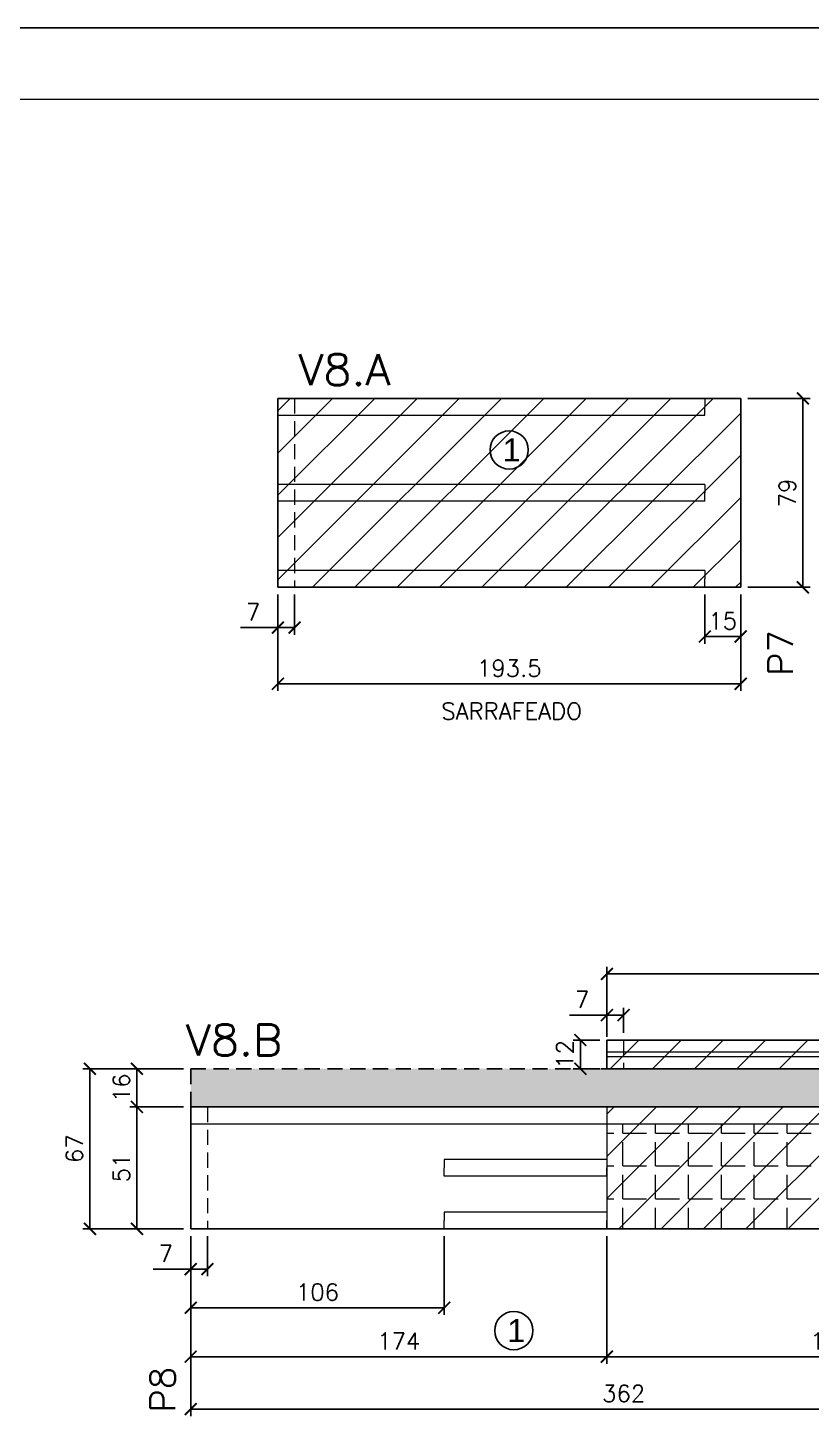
# Model space of a CAD drawing. Extents: x -23436 to 4767, y -4638 to 9755.
# Drawn here: x -16937 to -16610, y 3399 to 3982 of the extents above; entities that cross this region are included whole.
import ezdxf
from ezdxf.enums import TextEntityAlignment as Align

# ---------------------------------------------------------------- set-up
doc = ezdxf.new("R2010")
doc.units = 0
doc.header["$PDMODE"] = 2
doc.header["$PDSIZE"] = 10
doc.linetypes.add('HIDDEN', pattern=[9.525, 6.35, -3.175])
doc.layers.get('0').update_dxf_attribs({"lineweight": 13})
doc.layers.get('Defpoints').update_dxf_attribs({"lineweight": 13})
for name, color, linetype in [('Concreto', 250, 'HIDDEN'), ('Cota', 4, 'Continuous'), ('MB Logo', 255, 'Continuous'), ('Painéis', 200, 'Continuous'), ('Reaproveitamento', 251, 'Continuous'), ('Romaneio', 10, 'Continuous')]:
    doc.layers.add(name, color=color, linetype=linetype)
for name, color, linetype, lineweight in [('FOLHA MB', 7, 'Continuous', 13), ('Sarr 2.2x7', 40, 'Continuous', 9), ('Texto Seção', 7, 'Continuous', 15)]:
    doc.layers.add(name, color=color, linetype=linetype, lineweight=lineweight)
doc.layers.add('Laje_Perimetro', color=7, linetype='Continuous', plot=False)
doc.styles.add('ARIAL', font='arial.ttf', dxfattribs={"oblique": 15, "height": 25})
doc.styles.add('REGUA-120', font='ROMANS.shx', dxfattribs={"height": 15})
doc.styles.add('ROMANS', font='romans.shx')
doc.dimstyles.new('Cota Paínel', dxfattribs={"dimtxt": 7, "dimasz": 5, "dimexe": 3, "dimexo": 3, "dimgap": 3, "dimtad": 1, "dimdec": 1, "dimzin": 12, "dimdsep": 46, "dimtxsty": 'ROMANS', "dimblk": 'ARCHTICK', "dimcen": 0, "dimclrd": 4, "dimclre": 4, "dimclrt": 1, "dimadec": 1, "dimazin": 3, "dimtfac": 1, "dimtdec": 1, "dimtmove": 0, "dimatfit": 3, "dimldrblk": 'OBLIQUE', "dimfxl": 1, "dimtolj": 1, "dimtzin": 12, "dimarcsym": 0})
pattern_1 = [(45, (0, 0), (-8.838835, 8.838835), [])]

# ---------------------------------------------------------------- blocks, each defined once
blk = doc.blocks.new('A$C169d8357')
at = {"layer": 'FOLHA MB', "color": 1}
for points in [[(0, 1199.94), (0, 149.94), (1485.02, 149.94), (1485.02, 1199.94)], [(70, 1169.94), (70, 179.94), (1455.02, 179.94), (1455.02, 1169.94)]]:
    blk.add_lwpolyline(points, close=True, dxfattribs=at)
blk = doc.blocks.new('_ArchTick')
at = {"color": 0, "linetype": 'ByBlock', "const_width": 0.15}
blk.add_lwpolyline([(-0.5, -0.5), (0.5, 0.5)], dxfattribs=at)
blk = doc.blocks.new('*D546')
at = {"layer": 'Cota', "color": 4, "lineweight": -2, "transparency": 16777216}
for p, q in [((-16832.89, 3745.26), (-16832.89, 3704.91)), ((-16639.39, 3745.26), (-16639.39, 3704.91)), ((-16639.39, 3707.91), (-16832.89, 3707.91))]:
    blk.add_line(p, q, dxfattribs=at)
at = {"layer": 'Defpoints', "color": 0, "transparency": 16777216}
for p in [(-16832.89, 3748.26), (-16639.39, 3748.26), (-16832.89, 3707.91)]:
    blk.add_point(p, dxfattribs=at)
at = {"layer": 'Cota', "color": 4, "lineweight": -2, "transparency": 16777216, "xscale": 5, "yscale": 5, "zscale": 5, "rotation": 180}
blk.add_blockref('_ArchTick', (-16832.89, 3707.91), dxfattribs=at)
at = {"layer": 'Cota', "color": 4, "lineweight": -2, "transparency": 16777216, "xscale": 5, "yscale": 5, "zscale": 5}
blk.add_blockref('_ArchTick', (-16639.39, 3707.91), dxfattribs=at)
at = {"layer": 'Cota', "color": 1, "transparency": 16777216, "insert": (-16736.14, 3714.41), "char_height": 7, "attachment_point": 5, "style": 'ROMANS'}
blk.add_mtext('\\A1;193.5', dxfattribs=at)
blk = doc.blocks.new('_OBLIQUE')
at = {"color": 0, "linetype": 'ByBlock', "lineweight": -2}
for p, q in [((0, 0), (-1, 0)), ((-0.5, -0.5), (0.5, 0.5))]:
    blk.add_line(p, q, dxfattribs=at)
blk = doc.blocks.new('*D547')
at = {"layer": 'Cota', "color": 4, "lineweight": -2, "transparency": 16777216}
for p, q in [((-16636.39, 3827.26), (-16610.4, 3827.26)), ((-16613.4, 3748.26), (-16613.4, 3827.26)), ((-16636.39, 3748.26), (-16610.4, 3748.26))]:
    blk.add_line(p, q, dxfattribs=at)
at = {"layer": 'Defpoints', "color": 0, "transparency": 16777216}
for p in [(-16639.39, 3827.26), (-16613.4, 3827.26), (-16639.39, 3748.26)]:
    blk.add_point(p, dxfattribs=at)
at = {"layer": 'Cota', "color": 4, "lineweight": -2, "transparency": 16777216, "xscale": 5, "yscale": 5, "zscale": 5}
for p, rotation in [((-16613.4, 3827.26), 90), ((-16613.4, 3748.26), 270)]:
    blk.add_blockref('_ArchTick', p, dxfattribs=dict(at, rotation=rotation))
at = {"layer": 'Cota', "color": 1, "transparency": 16777216, "insert": (-16619.9, 3787.76), "char_height": 7, "attachment_point": 5, "rotation": 90, "style": 'ROMANS'}
blk.add_mtext('\\A1;79', dxfattribs=at)
blk = doc.blocks.new('*D552')
at = {"layer": 'Cota', "color": 4, "lineweight": -2, "transparency": 16777216}
for p, q in [((-16832.89, 3745.26), (-16832.89, 3728.43)), ((-16825.89, 3745.26), (-16825.89, 3728.43)), ((-16832.89, 3731.43), (-16848.56, 3731.43)), ((-16825.89, 3731.43), (-16832.89, 3731.43))]:
    blk.add_line(p, q, dxfattribs=at)
at = {"layer": 'Defpoints', "color": 0, "transparency": 16777216}
for p in [(-16832.89, 3748.26), (-16825.89, 3748.26), (-16832.89, 3731.43)]:
    blk.add_point(p, dxfattribs=at)
at = {"layer": 'Cota', "color": 4, "lineweight": -2, "transparency": 16777216, "xscale": 5, "yscale": 5, "zscale": 5, "rotation": 180}
blk.add_blockref('_ArchTick', (-16832.89, 3731.43), dxfattribs=at)
at = {"layer": 'Cota', "color": 4, "lineweight": -2, "transparency": 16777216, "xscale": 5, "yscale": 5, "zscale": 5}
blk.add_blockref('_ArchTick', (-16825.89, 3731.43), dxfattribs=at)
at = {"layer": 'Cota', "color": 1, "transparency": 16777216, "insert": (-16843.22, 3737.93), "char_height": 7, "attachment_point": 5, "style": 'ROMANS'}
blk.add_mtext('\\A1;7', dxfattribs=at)
blk = doc.blocks.new('*D544')
at = {"layer": 'Cota', "color": 4, "lineweight": -2, "transparency": 16777216}
for p, q in [((-16869.33, 3476.92), (-16869.33, 3401.56)), ((-16507.33, 3476.92), (-16507.33, 3401.56)), ((-16507.33, 3404.56), (-16869.33, 3404.56))]:
    blk.add_line(p, q, dxfattribs=at)
at = {"layer": 'Defpoints', "color": 0, "transparency": 16777216}
for p in [(-16869.33, 3479.92), (-16507.33, 3479.92), (-16869.33, 3404.56)]:
    blk.add_point(p, dxfattribs=at)
at = {"layer": 'Cota', "color": 4, "lineweight": -2, "transparency": 16777216, "xscale": 5, "yscale": 5, "zscale": 5, "rotation": 180}
blk.add_blockref('_ArchTick', (-16869.33, 3404.56), dxfattribs=at)
at = {"layer": 'Cota', "color": 4, "lineweight": -2, "transparency": 16777216, "xscale": 5, "yscale": 5, "zscale": 5}
blk.add_blockref('_ArchTick', (-16507.33, 3404.56), dxfattribs=at)
at = {"layer": 'Cota', "color": 1, "transparency": 16777216, "insert": (-16688.33, 3411.06), "char_height": 7, "attachment_point": 5, "style": 'ROMANS'}
blk.add_mtext('\\A1;362', dxfattribs=at)
blk = doc.blocks.new('*D545')
at = {"layer": 'Cota', "color": 4, "lineweight": -2, "transparency": 16777216}
for p, q in [((-16872.33, 3546.92), (-16914.45, 3546.92)), ((-16911.45, 3479.92), (-16911.45, 3546.92)), ((-16872.33, 3479.92), (-16914.45, 3479.92))]:
    blk.add_line(p, q, dxfattribs=at)
at = {"layer": 'Defpoints', "color": 0, "transparency": 16777216}
for p in [(-16911.45, 3546.92), (-16869.33, 3546.92), (-16869.33, 3479.92)]:
    blk.add_point(p, dxfattribs=at)
at = {"layer": 'Cota', "color": 4, "lineweight": -2, "transparency": 16777216, "xscale": 5, "yscale": 5, "zscale": 5}
for p, rotation in [((-16911.45, 3546.92), 90), ((-16911.45, 3479.92), 270)]:
    blk.add_blockref('_ArchTick', p, dxfattribs=dict(at, rotation=rotation))
at = {"layer": 'Cota', "color": 1, "transparency": 16777216, "insert": (-16917.95, 3513.42), "char_height": 7, "attachment_point": 5, "rotation": 90, "style": 'ROMANS'}
blk.add_mtext('\\A1;67', dxfattribs=at)
blk = doc.blocks.new('*D542')
at = {"layer": 'Cota', "color": 4, "lineweight": -2, "transparency": 16777216}
for p, q in [((-16872.33, 3530.92), (-16894.8, 3530.92)), ((-16891.8, 3479.92), (-16891.8, 3530.92)), ((-16872.33, 3479.92), (-16894.8, 3479.92))]:
    blk.add_line(p, q, dxfattribs=at)
at = {"layer": 'Defpoints', "color": 0, "transparency": 16777216}
for p in [(-16891.8, 3530.92), (-16869.33, 3530.92), (-16869.33, 3479.92)]:
    blk.add_point(p, dxfattribs=at)
at = {"layer": 'Cota', "color": 4, "lineweight": -2, "transparency": 16777216, "xscale": 5, "yscale": 5, "zscale": 5}
for p, rotation in [((-16891.8, 3530.92), 90), ((-16891.8, 3479.92), 270)]:
    blk.add_blockref('_ArchTick', p, dxfattribs=dict(at, rotation=rotation))
at = {"layer": 'Cota', "color": 1, "transparency": 16777216, "insert": (-16898.3, 3505.42), "char_height": 7, "attachment_point": 5, "rotation": 90, "style": 'ROMANS'}
blk.add_mtext('\\A1;51', dxfattribs=at)
blk = doc.blocks.new('*D543')
at = {"layer": 'Cota', "color": 4, "lineweight": -2, "transparency": 16777216}
for p, q in [((-16872.33, 3546.92), (-16894.8, 3546.92)), ((-16891.8, 3530.92), (-16891.8, 3546.92)), ((-16872.33, 3530.92), (-16894.8, 3530.92))]:
    blk.add_line(p, q, dxfattribs=at)
at = {"layer": 'Defpoints', "color": 0, "transparency": 16777216}
for p in [(-16891.8, 3546.92), (-16869.33, 3546.92), (-16869.33, 3530.92)]:
    blk.add_point(p, dxfattribs=at)
at = {"layer": 'Cota', "color": 4, "lineweight": -2, "transparency": 16777216, "xscale": 5, "yscale": 5, "zscale": 5}
for p, rotation in [((-16891.8, 3546.92), 90), ((-16891.8, 3530.92), 270)]:
    blk.add_blockref('_ArchTick', p, dxfattribs=dict(at, rotation=rotation))
at = {"layer": 'Cota', "color": 1, "transparency": 16777216, "insert": (-16898.3, 3538.92), "char_height": 7, "attachment_point": 5, "rotation": 90, "style": 'ROMANS'}
blk.add_mtext('\\A1;16', dxfattribs=at)
blk = doc.blocks.new('*D540')
at = {"layer": 'Cota', "color": 4, "lineweight": -2, "transparency": 16777216}
for p, q in [((-16695.33, 3569.35), (-16711, 3569.35)), ((-16695.33, 3560.23), (-16695.33, 3572.35)), ((-16688.33, 3569.35), (-16695.33, 3569.35)), ((-16688.33, 3561.92), (-16688.33, 3572.35))]:
    blk.add_line(p, q, dxfattribs=at)
at = {"layer": 'Defpoints', "color": 0, "transparency": 16777216}
for p in [(-16695.33, 3569.35), (-16688.33, 3558.92), (-16695.33, 3557.23)]:
    blk.add_point(p, dxfattribs=at)
at = {"layer": 'Cota', "color": 4, "lineweight": -2, "transparency": 16777216, "xscale": 5, "yscale": 5, "zscale": 5, "rotation": 180}
blk.add_blockref('_ArchTick', (-16695.33, 3569.35), dxfattribs=at)
at = {"layer": 'Cota', "color": 4, "lineweight": -2, "transparency": 16777216, "xscale": 5, "yscale": 5, "zscale": 5}
blk.add_blockref('_ArchTick', (-16688.33, 3569.35), dxfattribs=at)
at = {"layer": 'Cota', "color": 1, "transparency": 16777216, "insert": (-16705.67, 3575.85), "char_height": 7, "attachment_point": 5, "style": 'ROMANS'}
blk.add_mtext('\\A1;7', dxfattribs=at)
blk = doc.blocks.new('*D541')
at = {"layer": 'Cota', "color": 4, "lineweight": -2, "transparency": 16777216}
for p, q in [((-16695.33, 3561.92), (-16695.33, 3589.57)), ((-16695.33, 3586.57), (-16480.33, 3586.57)), ((-16480.33, 3561.92), (-16480.33, 3589.57))]:
    blk.add_line(p, q, dxfattribs=at)
at = {"layer": 'Defpoints', "color": 0, "transparency": 16777216}
for p in [(-16480.33, 3586.57), (-16695.33, 3558.92), (-16480.33, 3558.92)]:
    blk.add_point(p, dxfattribs=at)
at = {"layer": 'Cota', "color": 4, "lineweight": -2, "transparency": 16777216, "xscale": 5, "yscale": 5, "zscale": 5, "rotation": 180}
blk.add_blockref('_ArchTick', (-16695.33, 3586.57), dxfattribs=at)
at = {"layer": 'Cota', "color": 4, "lineweight": -2, "transparency": 16777216, "xscale": 5, "yscale": 5, "zscale": 5}
blk.add_blockref('_ArchTick', (-16480.33, 3586.57), dxfattribs=at)
at = {"layer": 'Cota', "color": 1, "transparency": 16777216, "insert": (-16587.83, 3593.07), "char_height": 7, "attachment_point": 5, "style": 'ROMANS'}
blk.add_mtext('\\A1;215', dxfattribs=at)
blk = doc.blocks.new('*D533')
at = {"layer": 'Cota', "color": 4, "lineweight": -2, "transparency": 16777216}
for p, q in [((-16698.33, 3558.92), (-16709.43, 3558.92)), ((-16706.43, 3558.92), (-16706.43, 3546.92)), ((-16698.33, 3546.92), (-16709.43, 3546.92))]:
    blk.add_line(p, q, dxfattribs=at)
at = {"layer": 'Defpoints', "color": 0, "transparency": 16777216}
for p in [(-16695.33, 3558.92), (-16706.43, 3546.92), (-16695.33, 3546.92)]:
    blk.add_point(p, dxfattribs=at)
at = {"layer": 'Cota', "color": 4, "lineweight": -2, "transparency": 16777216, "xscale": 5, "yscale": 5, "zscale": 5}
for p, rotation in [((-16706.43, 3558.92), 90), ((-16706.43, 3546.92), 270)]:
    blk.add_blockref('_ArchTick', p, dxfattribs=dict(at, rotation=rotation))
at = {"layer": 'Cota', "color": 1, "transparency": 16777216, "insert": (-16712.93, 3552.92), "char_height": 7, "attachment_point": 5, "rotation": 90, "style": 'ROMANS'}
blk.add_mtext('\\A1;12', dxfattribs=at)
blk = doc.blocks.new('*D534')
at = {"layer": 'Cota', "color": 4, "lineweight": -2, "transparency": 16777216}
for p, q in [((-16869.33, 3476.92), (-16869.33, 3423.47)), ((-16695.33, 3476.92), (-16695.33, 3423.47)), ((-16869.33, 3426.47), (-16695.33, 3426.47))]:
    blk.add_line(p, q, dxfattribs=at)
at = {"layer": 'Defpoints', "color": 0, "transparency": 16777216}
for p in [(-16869.33, 3479.92), (-16695.33, 3479.92), (-16695.33, 3426.47)]:
    blk.add_point(p, dxfattribs=at)
at = {"layer": 'Cota', "color": 4, "lineweight": -2, "transparency": 16777216, "xscale": 5, "yscale": 5, "zscale": 5, "rotation": 180}
blk.add_blockref('_ArchTick', (-16869.33, 3426.47), dxfattribs=at)
at = {"layer": 'Cota', "color": 4, "lineweight": -2, "transparency": 16777216, "xscale": 5, "yscale": 5, "zscale": 5}
blk.add_blockref('_ArchTick', (-16695.33, 3426.47), dxfattribs=at)
at = {"layer": 'Cota', "color": 1, "transparency": 16777216, "insert": (-16782.33, 3432.97), "char_height": 7, "attachment_point": 5, "style": 'ROMANS'}
blk.add_mtext('\\A1;174', dxfattribs=at)
blk = doc.blocks.new('*D535')
at = {"layer": 'Cota', "color": 4, "lineweight": -2, "transparency": 16777216}
for p, q in [((-16695.33, 3476.92), (-16695.33, 3423.47)), ((-16507.33, 3476.92), (-16507.33, 3423.47)), ((-16695.33, 3426.47), (-16507.33, 3426.47))]:
    blk.add_line(p, q, dxfattribs=at)
at = {"layer": 'Defpoints', "color": 0, "transparency": 16777216}
for p in [(-16695.33, 3479.92), (-16507.33, 3479.92), (-16507.33, 3426.47)]:
    blk.add_point(p, dxfattribs=at)
at = {"layer": 'Cota', "color": 4, "lineweight": -2, "transparency": 16777216, "xscale": 5, "yscale": 5, "zscale": 5, "rotation": 180}
blk.add_blockref('_ArchTick', (-16695.33, 3426.47), dxfattribs=at)
at = {"layer": 'Cota', "color": 4, "lineweight": -2, "transparency": 16777216, "xscale": 5, "yscale": 5, "zscale": 5}
blk.add_blockref('_ArchTick', (-16507.33, 3426.47), dxfattribs=at)
at = {"layer": 'Cota', "color": 1, "transparency": 16777216, "insert": (-16601.33, 3432.97), "char_height": 7, "attachment_point": 5, "style": 'ROMANS'}
blk.add_mtext('\\A1;188', dxfattribs=at)
blk = doc.blocks.new('*D527')
at = {"layer": 'Cota', "color": 4, "lineweight": -2, "transparency": 16777216}
for p, q in [((-16654.39, 3745.26), (-16654.39, 3724.69)), ((-16639.39, 3745.26), (-16639.39, 3724.69)), ((-16639.39, 3727.69), (-16654.39, 3727.69))]:
    blk.add_line(p, q, dxfattribs=at)
at = {"layer": 'Defpoints', "color": 0, "transparency": 16777216}
for p in [(-16654.39, 3748.26), (-16639.39, 3748.26), (-16654.39, 3727.69)]:
    blk.add_point(p, dxfattribs=at)
at = {"layer": 'Cota', "color": 4, "lineweight": -2, "transparency": 16777216, "xscale": 5, "yscale": 5, "zscale": 5, "rotation": 180}
blk.add_blockref('_ArchTick', (-16654.39, 3727.69), dxfattribs=at)
at = {"layer": 'Cota', "color": 4, "lineweight": -2, "transparency": 16777216, "xscale": 5, "yscale": 5, "zscale": 5}
blk.add_blockref('_ArchTick', (-16639.39, 3727.69), dxfattribs=at)
at = {"layer": 'Cota', "color": 1, "transparency": 16777216, "insert": (-16646.89, 3734.19), "char_height": 7, "attachment_point": 5, "style": 'ROMANS'}
blk.add_mtext('\\A1;15', dxfattribs=at)
blk = doc.blocks.new('*D554')
at = {"layer": 'Cota', "color": 4, "lineweight": -2, "transparency": 16777216}
for p, q in [((-16869.33, 3476.92), (-16869.33, 3460.09)), ((-16862.33, 3476.92), (-16862.33, 3460.09)), ((-16869.33, 3463.09), (-16885, 3463.09)), ((-16862.33, 3463.09), (-16869.33, 3463.09))]:
    blk.add_line(p, q, dxfattribs=at)
at = {"layer": 'Defpoints', "color": 0, "transparency": 16777216}
for p in [(-16869.33, 3479.92), (-16862.33, 3479.92), (-16869.33, 3463.09)]:
    blk.add_point(p, dxfattribs=at)
at = {"layer": 'Cota', "color": 4, "lineweight": -2, "transparency": 16777216, "xscale": 5, "yscale": 5, "zscale": 5, "rotation": 180}
blk.add_blockref('_ArchTick', (-16869.33, 3463.09), dxfattribs=at)
at = {"layer": 'Cota', "color": 4, "lineweight": -2, "transparency": 16777216, "xscale": 5, "yscale": 5, "zscale": 5}
blk.add_blockref('_ArchTick', (-16862.33, 3463.09), dxfattribs=at)
at = {"layer": 'Cota', "color": 1, "transparency": 16777216, "insert": (-16879.67, 3469.59), "char_height": 7, "attachment_point": 5, "style": 'ROMANS'}
blk.add_mtext('\\A1;7', dxfattribs=at)
blk = doc.blocks.new('*D555')
at = {"layer": 'Cota', "color": 4, "lineweight": -2, "transparency": 16777216}
for p, q in [((-16869.33, 3476.92), (-16869.33, 3443.95)), ((-16763.33, 3476.92), (-16763.33, 3443.95)), ((-16869.33, 3446.95), (-16763.33, 3446.95))]:
    blk.add_line(p, q, dxfattribs=at)
at = {"layer": 'Defpoints', "color": 0, "transparency": 16777216}
for p in [(-16869.33, 3479.92), (-16763.33, 3479.92), (-16763.33, 3446.95)]:
    blk.add_point(p, dxfattribs=at)
at = {"layer": 'Cota', "color": 4, "lineweight": -2, "transparency": 16777216, "xscale": 5, "yscale": 5, "zscale": 5, "rotation": 180}
blk.add_blockref('_ArchTick', (-16869.33, 3446.95), dxfattribs=at)
at = {"layer": 'Cota', "color": 4, "lineweight": -2, "transparency": 16777216, "xscale": 5, "yscale": 5, "zscale": 5}
blk.add_blockref('_ArchTick', (-16763.33, 3446.95), dxfattribs=at)
at = {"layer": 'Cota', "color": 1, "transparency": 16777216, "insert": (-16816.33, 3453.45), "char_height": 7, "attachment_point": 5, "style": 'ROMANS'}
blk.add_mtext('\\A1;106', dxfattribs=at)

msp = doc.modelspace()

# ---------------------------------------------------------------- hatches: boundary and pattern name
at = {"true_color": 0x636466}
h = msp.add_hatch(dxfattribs=at)
h.set_pattern_fill('ANGLE', color=251, scale=50)
h.set_pattern_definition([(0, (1585.02, 0), (0, 13.75), [10, -3.75]), (90, (1585.02, 0), (-13.75, 8e-16), [10, -3.75])])
h.paths.add_polyline_path([(-16507.33, 3523.92), (-16695.33, 3523.92), (-16695.33, 3479.92), (-16507.33, 3479.92)])
at = {"layer": 'Concreto'}
h = msp.add_hatch(dxfattribs=at)
h.set_pattern_fill('AR-CONC', color=256, scale=2.5)
h.set_pattern_definition([(50, (1585.02, 0), (17.931505, -1.568803), [1.875, -20.625]), (355, (1585.02, 0), (-3.468783, 18.804803), [1.5, -16.5]), (100.45144, (1586.515, -0.13), (14.462721, 17.236), [1.593505, -17.528553]), (46.1842, (1585.02, 5), (26.681033, -4.137982), [2.8125, -30.9375]), (96.63564, (1587.244, 4.655), (23.36655, 24.352965), [2.39026, -26.292844]), (351.18416, (1585.02, 5), (23.36655, 24.352965), [2.25, -24.75]), (21, (1587.52, 3.75), (14.922676, -10.065472), [1.875, -20.625]), (326, (1587.52, 3.75), (6.082883, 18.128751), [1.5, -16.5]), (71.45144, (1588.764, 2.911), (21.00556, 8.063279), [1.593505, -17.528553]), (37.5, (1585.0204, 0), (0.3039964, 8.3223463), [0, -16.3, 0, -16.75, 0, -16.5625]), (7.5, (1585.02, 0), (6.5767384, 9.860293), [0, -9.55, 0, -15.925, 0, -6.3125]), (327.5, (1579.4454, 0), (13.345561, -0.5638718), [0, -6.25, 0, -19.5, 0, -25.875]), (317.5, (1576.945, 0), (14.579654, 2.5026246), [0, -8.125, 0, -12.95, 0, -18.375])])
h.paths.add_polyline_path([(-16337.83, 3541.92), (-16480.33, 3541.92), (-16480.33, 3546.92), (-16695.33, 3546.92), (-16869.33, 3546.92), (-16869.33, 3530.92), (-16507.33, 3530.92), (-16507.33, 3492.92), (-16480.33, 3492.92), (-16480.33, 3529.92), (-16364.83, 3529.92), (-16364.83, 3479.92), (-16290.83, 3479.92), (-16290.83, 3493.92), (-16337.83, 3493.92)])
at = {"layer": 'Reaproveitamento'}
h = msp.add_hatch(dxfattribs=at)
h.set_pattern_fill('ANSI31', color=256, scale=100)
h.set_pattern_definition([(45, (1530.465, 0), (-8.838835, 8.838835), [])])
h.paths.add_polyline_path([(-16832.89, 3748.26), (-16639.39, 3748.26), (-16639.39, 3827.26), (-16832.89, 3827.26)])
h = msp.add_hatch(dxfattribs=at)
h.set_pattern_fill('ANSI31', color=256, scale=100)
h.set_pattern_definition(pattern_1)
h.paths.add_polyline_path([(-16364.83, 3541.92), (-16364.83, 3558.92), (-16695.33, 3558.92), (-16695.33, 3546.92), (-16480.33, 3546.92), (-16480.33, 3541.92)])
h.paths.add_polyline_path([(-16337.83, 3558.92), (-16337.83, 3493.92), (-16290.83, 3493.92), (-16290.83, 3558.92)])
h = msp.add_hatch(dxfattribs=at)
h.set_pattern_fill('ANSI31', color=256, scale=100)
h.set_pattern_definition(pattern_1)
h.paths.add_polyline_path([(-16695.33, 3479.92), (-16507.33, 3479.92), (-16507.33, 3530.92), (-16695.33, 3530.92)])

# ---------------------------------------------------------------- linework, layer by layer
at = {"color": 251, "true_color": 0x636466}
msp.add_line((-16695.33, 3530.92), (-16695.33, 3479.92), dxfattribs=at)
at = {"layer": 'Concreto'}
for p, q in [((-16869.33, 3546.92), (-16695.33, 3546.92)), ((-16869.33, 3530.92), (-16869.33, 3546.92))]:
    msp.add_line(p, q, dxfattribs=at)
at = {"layer": 'Laje_Perimetro'}
msp.add_lwpolyline([(-16021.36, 3982.26), (-17506.38, 3982.26), (-17506.38, 2932.26), (-16021.36, 2932.26)], close=True, dxfattribs=at)
at = {"layer": 'Painéis'}
for p, q in [((-16832.89, 3827.26), (-16832.89, 3748.26)), ((-16832.89, 3827.26), (-16639.39, 3827.26)), ((-16639.39, 3827.26), (-16639.39, 3748.26)), ((-16832.89, 3748.26), (-16639.39, 3748.26)), ((-16695.33, 3558.92), (-16695.33, 3546.92)), ((-16695.33, 3558.92), (-16364.83, 3558.92)), ((-16695.33, 3546.92), (-16480.33, 3546.92)), ((-16869.33, 3530.92), (-16869.33, 3479.92)), ((-16869.33, 3530.92), (-16507.33, 3530.92)), ((-16869.33, 3479.92), (-16364.83, 3479.92))]:
    msp.add_line(p, q, dxfattribs=at)
at = {"layer": 'Romaneio'}
for centre in [(-16736.18, 3805.72), (-16734.25, 3437.37)]:
    msp.add_circle(centre, 8, dxfattribs=at)
at = {"layer": 'Sarr 2.2x7', "color": 50}
for p, q in [((-16832.89, 3827.26), (-16832.89, 3823.76)), ((-16832.89, 3827.26), (-16654.39, 3827.26)), ((-16654.39, 3827.26), (-16654.39, 3823.76)), ((-16832.89, 3820.26), (-16832.89, 3823.76)), ((-16832.89, 3820.26), (-16654.39, 3820.26)), ((-16654.39, 3820.26), (-16654.39, 3823.76)), ((-16654.39, 3791.26), (-16832.89, 3791.26)), ((-16832.89, 3791.26), (-16832.89, 3787.76)), ((-16654.39, 3791.26), (-16654.39, 3787.76)), ((-16832.89, 3784.26), (-16832.89, 3787.76)), ((-16654.39, 3784.26), (-16654.39, 3787.76)), ((-16654.39, 3784.26), (-16832.89, 3784.26)), ((-16654.39, 3755.26), (-16832.89, 3755.26)), ((-16832.89, 3755.26), (-16832.89, 3751.76)), ((-16832.89, 3748.26), (-16832.89, 3751.76)), ((-16654.39, 3755.26), (-16654.39, 3751.76)), ((-16654.39, 3748.26), (-16654.39, 3751.76)), ((-16654.39, 3748.26), (-16832.89, 3748.26)), ((-16695.33, 3558.92), (-16695.33, 3556.42)), ((-16695.33, 3558.92), (-16480.33, 3558.92)), ((-16695.33, 3553.92), (-16695.33, 3556.42)), ((-16695.33, 3553.92), (-16480.33, 3553.92)), ((-16480.33, 3551.92), (-16695.33, 3551.92)), ((-16695.33, 3551.92), (-16695.33, 3549.42)), ((-16695.33, 3546.92), (-16695.33, 3549.42)), ((-16480.33, 3546.92), (-16695.33, 3546.92)), ((-16869.33, 3530.92), (-16869.33, 3527.42)), ((-16869.33, 3530.92), (-16507.33, 3530.92)), ((-16869.33, 3523.92), (-16869.33, 3527.42)), ((-16869.33, 3523.92), (-16507.33, 3523.92)), ((-16695.33, 3508.92), (-16763.33, 3508.92)), ((-16763.33, 3508.92), (-16763.33, 3505.42)), ((-16763.33, 3501.92), (-16763.33, 3505.42)), ((-16695.33, 3508.92), (-16695.33, 3505.42)), ((-16695.33, 3501.92), (-16695.33, 3505.42)), ((-16695.33, 3501.92), (-16763.33, 3501.92)), ((-16695.33, 3486.92), (-16763.33, 3486.92)), ((-16763.33, 3486.92), (-16763.33, 3483.42)), ((-16763.33, 3479.92), (-16763.33, 3483.42)), ((-16695.33, 3486.92), (-16695.33, 3483.42)), ((-16695.33, 3479.92), (-16695.33, 3483.42)), ((-16695.33, 3479.92), (-16763.33, 3479.92))]:
    msp.add_line(p, q, dxfattribs=at)
at = {"layer": 'Sarr 2.2x7', "linetype": 'HIDDEN'}
for p, q in [((-16825.89, 3827.26), (-16825.89, 3748.26)), ((-16688.33, 3558.92), (-16688.33, 3546.92)), ((-16862.33, 3530.92), (-16862.33, 3479.92))]:
    msp.add_line(p, q, dxfattribs=at)

# ---------------------------------------------------------------- block references
at = {"layer": 'MB Logo'}
msp.add_blockref('A$C169d8357', (-17506.38, 2782.32), dxfattribs=at)

# ---------------------------------------------------------------- texts
at = {"layer": 'Painéis', "color": 1, "insert": (-16735.16, 3696.48), "char_height": 7, "attachment_point": 5, "style": 'ROMANS'}
msp.add_mtext('\\A1;SARRAFEADO', dxfattribs=at)
at = {"layer": 'Romaneio', "color": 0, "style": 'ARIAL'}
for p in [(-16735.18, 3805.72), (-16733.25, 3437.37)]:
    msp.add_text('1', height=9.6, dxfattribs=at).set_placement(p, align=Align.MIDDLE_CENTER)
at = {"layer": 'Texto Seção', "style": 'REGUA-120', "width": 1.05}
for s, p in [('V8.A', (-16824.36, 3832.78)), ('V8.B', (-16871.39, 3552.44))]:
    msp.add_text(s, height=13, dxfattribs=at).set_placement(p)
for s, p in [('P7', (-16622.77, 3720.77)), ('P8', (-16881.01, 3412.64))]:
    msp.add_text(s, height=10.4, rotation=90, dxfattribs=at).set_placement(p, align=Align.MIDDLE_CENTER)

# ---------------------------------------------------------------- dimensions: what is measured, and where the dimension line sits
at = {"layer": 'Cota'}
for base, p1, p2, angle, picture, middle in [((-16613.4, 3827.26), (-16639.39, 3748.26), (-16639.39, 3827.26), 90, '*D547', (-16619.9, 3787.76)), ((-16911.45, 3546.92), (-16869.33, 3479.92), (-16869.33, 3546.92), 90, '*D545', (-16917.95, 3513.42)), ((-16891.8, 3530.92), (-16869.33, 3479.92), (-16869.33, 3530.92), 270, '*D542', (-16898.3, 3505.42))]:
    dim = msp.add_linear_dim(base=base, p1=p1, p2=p2, angle=angle, dimstyle='Cota Paínel', dxfattribs=at)
    dim.commit()
    dim.dimension.update_dxf_attribs({"geometry": picture, "text_midpoint": middle})
for base, p1, p2, picture, middle in [((-16832.89, 3731.43), (-16825.89, 3748.26), (-16832.89, 3748.26), '*D552', (-16843.22, 3737.93)), ((-16832.89, 3707.91), (-16639.39, 3748.26), (-16832.89, 3748.26), '*D546', (-16736.14, 3714.41)), ((-16480.33, 3586.57), (-16695.33, 3558.92), (-16480.33, 3558.92), '*D541', (-16587.83, 3593.07)), ((-16695.33, 3569.35), (-16688.33, 3558.92), (-16695.33, 3557.23), '*D540', (-16705.67, 3575.85)), ((-16869.33, 3463.09), (-16862.33, 3479.92), (-16869.33, 3479.92), '*D554', (-16879.67, 3469.59)), ((-16869.33, 3404.56), (-16507.33, 3479.92), (-16869.33, 3479.92), '*D544', (-16688.33, 3411.06)), ((-16695.33, 3426.47), (-16869.33, 3479.92), (-16695.33, 3479.92), '*D534', (-16782.33, 3432.97)), ((-16763.33, 3446.95), (-16869.33, 3479.92), (-16763.33, 3479.92), '*D555', (-16816.33, 3453.45))]:
    dim = msp.add_linear_dim(base=base, p1=p1, p2=p2, dimstyle='Cota Paínel', dxfattribs=at)
    dim.commit()
    dim.dimension.update_dxf_attribs({"geometry": picture, "text_midpoint": middle})
dim = msp.add_linear_dim(base=(-16654.39, 3727.69), p1=(-16639.39, 3748.26), p2=(-16654.39, 3748.26), dimstyle='Cota Paínel', dxfattribs=at)
dim.commit()
dim.dimension.update_dxf_attribs({"geometry": '*D527', "text_midpoint": (-16646.89, 3727.69), "dimtype": 160})
for base, p1, p2, angle, picture, middle in [((-16706.43, 3546.92), (-16695.33, 3558.92), (-16695.33, 3546.92), 90, '*D533', (-16706.43, 3552.92)), ((-16891.8, 3546.92), (-16869.33, 3530.92), (-16869.33, 3546.92), 270, '*D543', (-16891.8, 3538.92))]:
    dim = msp.add_linear_dim(base=base, p1=p1, p2=p2, angle=angle, dimstyle='Cota Paínel', dxfattribs=at)
    dim.commit()
    dim.dimension.update_dxf_attribs({"geometry": picture, "text_midpoint": middle, "dimtype": 160})
dim = msp.add_linear_dim(base=(-16507.33, 3426.47), p1=(-16695.33, 3479.92), p2=(-16507.33, 3479.92), dimstyle='Cota Paínel', override={"dimtmove": 1}, dxfattribs=at)
dim.commit()
dim.dimension.update_dxf_attribs({"geometry": '*D535', "text_midpoint": (-16601.33, 3432.97)})

doc.saveas('drawing.dxf')
